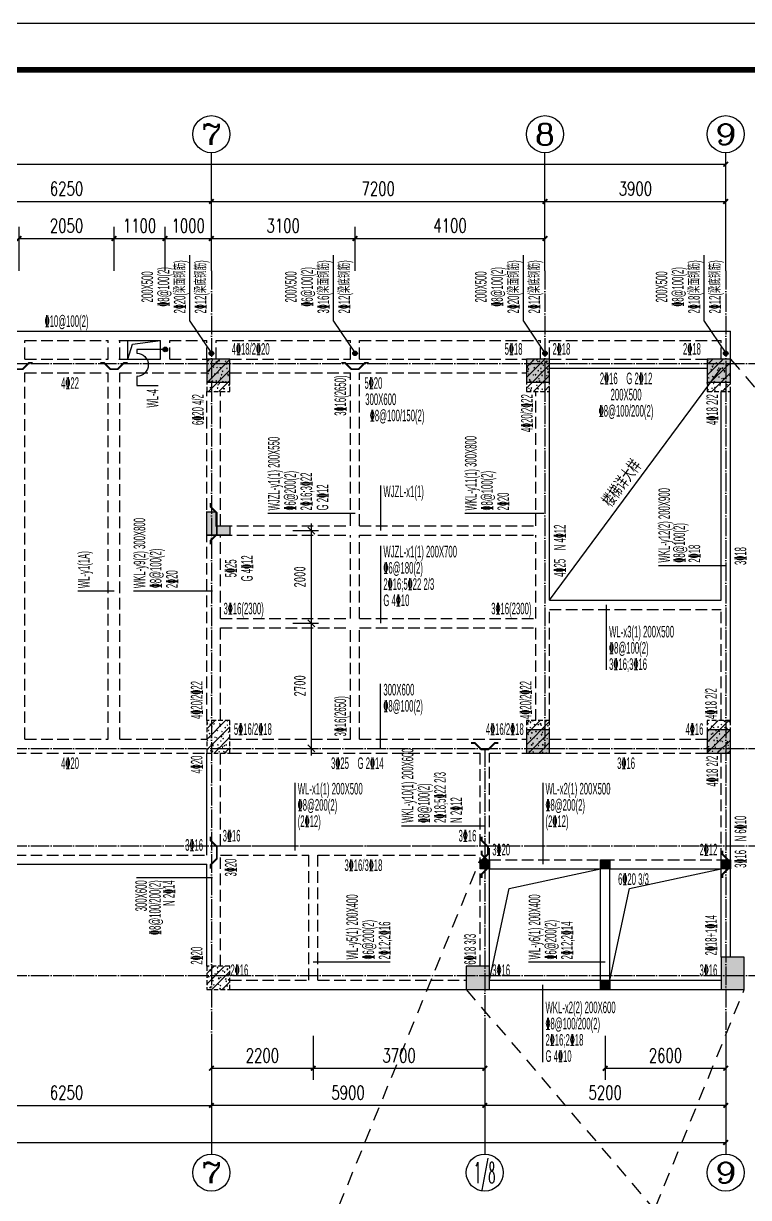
# Model space of a CAD drawing. Extents: x -441005 to 725361, y -182459 to 319313.
# Drawn here: x 331545 to 347193, y 258725 to 284050 of the extents above; entities that cross this region are included whole.
import ezdxf
from ezdxf.enums import TextEntityAlignment as Align

# ---------------------------------------------------------------- set-up
doc = ezdxf.new("R2010")
doc.units = 0
doc.header["$LTSCALE"] = 100
for name, pattern in [('3', [5, 3, -2]), ('DASHED', [0.75, 0.5, -0.25]), ('DASHEDX2', [1.5, 1, -0.5]), ('DOTE', [2.42, 2, -0.2, 0.02, -0.2]), ('HIDDEN', [7, 5, -2])]:
    doc.linetypes.add(name, pattern=pattern)
doc.layers.get('0').update_dxf_attribs({"linetype": 'CONTINUOUS'})
doc.layers.get('Defpoints').update_dxf_attribs({"linetype": 'CONTINUOUS'})
for name, color, linetype in [('AXIS', 3, 'CONTINUOUS'), ('AXIS_TEXT', 7, 'CONTINUOUS'), ('BEAM', 4, 'DASHED'), ('BEAM_CON', 4, 'CONTINUOUS'), ('B挑板&檐线', 6, 'CONTINUOUS'), ('COLU', 7, 'CONTINUOUS'), ('DOTE', 8, 'DOTE'), ('D洞口边线', 6, 'CONTINUOUS'), ('GZ', 2, 'CONTINUOUS'), ('T模板通用标注', 7, 'CONTINUOUS'), ('吊筋', 1, 'CONTINUOUS'), ('图框', 7, 'CONTINUOUS'), ('尺寸标注', 3, 'CONTINUOUS'), ('梁平法1', 3, 'CONTINUOUS'), ('梁平法2', 8, 'CONTINUOUS')]:
    doc.layers.add(name, color=color, linetype=linetype)
doc.styles.add('_TCH_AXIS', font='COMPLEX', dxfattribs={"bigfont": 'GBCBIG'})
doc.styles.add('_TCH_DIM_T3', font='simplex_.ttf', dxfattribs={"width": 0.705882, "bigfont": 'GBCBIG'})
doc.styles.add('COMPLEX', font='COMPLEX')
doc.styles.add('DIM_FONT', font='tssdeng.shx', dxfattribs={"width": 0.7, "bigfont": '1.shx'})
doc.styles.get("Standard").update_dxf_attribs({"font": 'tssdeng.shx', "bigfont": '1.shx'})
doc.styles.add('TSSD_Rein', font='Tssdeng.shx', dxfattribs={"width": 0.7, "bigfont": '1.shx'})
doc.styles.add('梁平法', font='xxxxx.shx', dxfattribs={"bigfont": 'dxfs.shx'})
doc.dimstyles.new('_TCH_ARCH&&100', dxfattribs={"dimtxt": 297.5, "dimasz": 100, "dimexe": 250, "dimexo": 300, "dimgap": 126.25, "dimtad": 1, "dimdec": 0, "dimzin": 0, "dimdsep": 46, "dimtxsty": '_TCH_DIM_T3', "dimblk": 'ARCHTICK', "dimcen": 0.09, "dimclrt": 7, "dimazin": 2, "dimtfac": 1, "dimtdec": 0, "dimtix": 1, "dimtmove": 2, "dimatfit": 3, "dimfxl": 0, "dimtolj": 1, "dimtzin": 0, "dimarcsym": 0})
doc.dimstyles.new('axis', dxfattribs={"dimtxt": 300, "dimasz": 1, "dimexe": 250, "dimexo": 300, "dimgap": 150, "dimtad": 1, "dimdec": 0, "dimzin": 0, "dimdsep": 46, "dimtxsty": 'Standard', "dimblk": '_DIMX', "dimcen": 0.09, "dimse1": 1, "dimse2": 1, "dimclrt": 7, "dimadec": 1, "dimazin": 0, "dimtfac": 1, "dimtdec": 0, "dimtix": 1, "dimtmove": 2, "dimatfit": 3, "dimfxl": 0, "dimtolj": 1, "dimtzin": 0, "dimarcsym": 0})
pattern_1 = [(50, (232075, 1811.9), (143.452037, -12.550427), [15, -165]), (355, (232075, 1811.9), (-27.75027, 150.43843), [12, -132]), (100.4514, (232086.95, 1810.86), (115.701876, 137.88791), [12.74804, -140.22842]), (46.1842, (232075, 1851.9), (213.44821, -33.1038), [22.5, -247.5]), (96.6356, (232092.79, 1849.15), (186.93254, 194.82357), [19.12206, -210.3426]), (351.1842, (232075, 1851.9), (186.93239, 194.82372), [18, -198]), (21, (232095, 1841.9), (119.38141, -80.52378), [15, -165]), (326, (232095, 1841.9), (48.66307, 145.03001), [12, -132]), (71.4514, (232104.95, 1835.2), (168.044526, 64.5061), [12.74804, -140.22842]), (45, (232075, 1811.9), (-113.137085, 113.137085), [])]

# ---------------------------------------------------------------- blocks, each defined once
blk = doc.blocks.new('A2+1_2')
at = {"layer": '图框'}
blk.add_lwpolyline([(0, 0), (89100, 0), (89100, 42000), (0, 42000)], close=True, dxfattribs=at)
at = {"layer": '图框', "const_width": 120}
blk.add_lwpolyline([(2500, 1000), (88100, 1000), (88100, 41000), (2500, 41000)], close=True, dxfattribs=at)
blk = doc.blocks.new('_AXISO')
blk.add_circle((0, 0), 0.5)
at = {"layer": 'AXIS_TEXT', "style": 'COMPLEX', "width": 1.041667}
blk.add_attdef('A', text='', height=0.56, dxfattribs=at).set_placement((-0.25, -0.28), (0.25, -0.28), align=Align.FIT)
blk = doc.blocks.new('_ArchTick')
at = {"color": 0, "linetype": 'ByBlock', "const_width": 0.4}
blk.add_lwpolyline([(-0.5, -0.5), (0.5, 0.5)], dxfattribs=at)
blk = doc.blocks.new('*D2865')
at = {"layer": 'AXIS', "color": 0, "lineweight": -2}
for p, q in [((329350, 278712), (329350, 280462)), ((335600, 278712), (335600, 280462)), ((329350, 280212), (335600, 280212))]:
    blk.add_line(p, q, dxfattribs=at)
at = {"layer": 'Defpoints', "color": 0}
for p in [(335600, 280212), (329350, 278712), (335600, 278712)]:
    blk.add_point(p, dxfattribs=at)
at = {"layer": 'AXIS', "color": 0, "lineweight": -2, "xscale": 100, "yscale": 100, "zscale": 100, "rotation": 180}
blk.add_blockref('_ArchTick', (329350, 280212), dxfattribs=at)
at = {"layer": 'AXIS', "color": 0, "lineweight": -2, "xscale": 100, "yscale": 100, "zscale": 100}
blk.add_blockref('_ArchTick', (335600, 280212), dxfattribs=at)
at = {"layer": 'AXIS', "color": 7, "insert": (332475, 280488), "char_height": 297.5, "attachment_point": 5, "style": '_TCH_DIM_T3'}
blk.add_mtext('\\A1;6250', dxfattribs=at)
blk = doc.blocks.new('*D2866')
at = {"layer": 'AXIS', "color": 0, "lineweight": -2}
for p, q in [((335600, 278712), (335600, 280462)), ((342800, 278712), (342800, 280462)), ((335600, 280212), (342800, 280212))]:
    blk.add_line(p, q, dxfattribs=at)
at = {"layer": 'Defpoints', "color": 0}
for p in [(342800, 280212), (335600, 278712), (342800, 278712)]:
    blk.add_point(p, dxfattribs=at)
at = {"layer": 'AXIS', "color": 0, "lineweight": -2, "xscale": 100, "yscale": 100, "zscale": 100, "rotation": 180}
blk.add_blockref('_ArchTick', (335600, 280212), dxfattribs=at)
at = {"layer": 'AXIS', "color": 0, "lineweight": -2, "xscale": 100, "yscale": 100, "zscale": 100}
blk.add_blockref('_ArchTick', (342800, 280212), dxfattribs=at)
at = {"layer": 'AXIS', "color": 7, "insert": (339200, 280488), "char_height": 297.5, "attachment_point": 5, "style": '_TCH_DIM_T3'}
blk.add_mtext('\\A1;7200', dxfattribs=at)
blk = doc.blocks.new('*D2867')
at = {"layer": 'AXIS', "color": 0, "lineweight": -2}
for p, q in [((294950, 278712), (294950, 281262)), ((346700, 278712), (346700, 281262)), ((294950, 281012), (346700, 281012))]:
    blk.add_line(p, q, dxfattribs=at)
at = {"layer": 'Defpoints', "color": 0}
for p in [(346700, 281012), (294950, 278712), (346700, 278712)]:
    blk.add_point(p, dxfattribs=at)
at = {"layer": 'AXIS', "color": 0, "lineweight": -2, "xscale": 100, "yscale": 100, "zscale": 100, "rotation": 180}
blk.add_blockref('_ArchTick', (294950, 281012), dxfattribs=at)
at = {"layer": 'AXIS', "color": 0, "lineweight": -2, "xscale": 100, "yscale": 100, "zscale": 100}
blk.add_blockref('_ArchTick', (346700, 281012), dxfattribs=at)
at = {"layer": 'AXIS', "color": 7, "insert": (320825, 281288), "char_height": 297.5, "attachment_point": 5, "style": '_TCH_DIM_T3'}
blk.add_mtext('\\A1;51750', dxfattribs=at)
blk = doc.blocks.new('*D2868')
at = {"layer": 'AXIS', "color": 0, "lineweight": -2}
for p, q in [((342800, 278712), (342800, 280462)), ((346700, 278712), (346700, 280462)), ((342800, 280212), (346700, 280212))]:
    blk.add_line(p, q, dxfattribs=at)
at = {"layer": 'Defpoints', "color": 0}
for p in [(346700, 280212), (342800, 278712), (346700, 278712)]:
    blk.add_point(p, dxfattribs=at)
at = {"layer": 'AXIS', "color": 0, "lineweight": -2, "xscale": 100, "yscale": 100, "zscale": 100, "rotation": 180}
blk.add_blockref('_ArchTick', (342800, 280212), dxfattribs=at)
at = {"layer": 'AXIS', "color": 0, "lineweight": -2, "xscale": 100, "yscale": 100, "zscale": 100}
blk.add_blockref('_ArchTick', (346700, 280212), dxfattribs=at)
at = {"layer": 'AXIS', "color": 7, "insert": (344750, 280488), "char_height": 297.5, "attachment_point": 5, "style": '_TCH_DIM_T3'}
blk.add_mtext('\\A1;3900', dxfattribs=at)
blk = doc.blocks.new('*D2869')
at = {"layer": 'AXIS', "color": 0, "lineweight": -2}
for p, q in [((335600, 278712), (335600, 279662)), ((338700, 278712), (338700, 279662)), ((335600, 279412), (338700, 279412))]:
    blk.add_line(p, q, dxfattribs=at)
at = {"layer": 'Defpoints', "color": 0}
for p in [(338700, 279412), (335600, 278712), (338700, 278712)]:
    blk.add_point(p, dxfattribs=at)
at = {"layer": 'AXIS', "color": 0, "lineweight": -2, "xscale": 100, "yscale": 100, "zscale": 100, "rotation": 180}
blk.add_blockref('_ArchTick', (335600, 279412), dxfattribs=at)
at = {"layer": 'AXIS', "color": 0, "lineweight": -2, "xscale": 100, "yscale": 100, "zscale": 100}
blk.add_blockref('_ArchTick', (338700, 279412), dxfattribs=at)
at = {"layer": 'AXIS', "color": 7, "insert": (337150, 279688), "char_height": 297.5, "attachment_point": 5, "style": '_TCH_DIM_T3'}
blk.add_mtext('\\A1;3100', dxfattribs=at)
blk = doc.blocks.new('*D2870')
at = {"layer": 'AXIS', "color": 0, "lineweight": -2}
for p, q in [((338700, 278712), (338700, 279662)), ((342800, 278712), (342800, 279662)), ((338700, 279412), (342800, 279412))]:
    blk.add_line(p, q, dxfattribs=at)
at = {"layer": 'Defpoints', "color": 0}
for p in [(342800, 279412), (338700, 278712), (342800, 278712)]:
    blk.add_point(p, dxfattribs=at)
at = {"layer": 'AXIS', "color": 0, "lineweight": -2, "xscale": 100, "yscale": 100, "zscale": 100, "rotation": 180}
blk.add_blockref('_ArchTick', (338700, 279412), dxfattribs=at)
at = {"layer": 'AXIS', "color": 0, "lineweight": -2, "xscale": 100, "yscale": 100, "zscale": 100}
blk.add_blockref('_ArchTick', (342800, 279412), dxfattribs=at)
at = {"layer": 'AXIS', "color": 7, "insert": (340750, 279692), "char_height": 297.5, "attachment_point": 5, "style": '_TCH_DIM_T3'}
blk.add_mtext('\\A1;4100', dxfattribs=at)
blk = doc.blocks.new('*D2886')
at = {"layer": 'AXIS', "color": 0, "lineweight": -2}
for p, q in [((333500, 278712), (333500, 279662)), ((334600, 278712), (334600, 279662)), ((333500, 279412), (334600, 279412))]:
    blk.add_line(p, q, dxfattribs=at)
at = {"layer": 'Defpoints', "color": 0}
for p in [(334600, 279412), (333500, 278712), (334600, 278712)]:
    blk.add_point(p, dxfattribs=at)
at = {"layer": 'AXIS', "color": 0, "lineweight": -2, "xscale": 100, "yscale": 100, "zscale": 100, "rotation": 180}
blk.add_blockref('_ArchTick', (333500, 279412), dxfattribs=at)
at = {"layer": 'AXIS', "color": 0, "lineweight": -2, "xscale": 100, "yscale": 100, "zscale": 100}
blk.add_blockref('_ArchTick', (334600, 279412), dxfattribs=at)
at = {"layer": 'AXIS', "color": 7, "insert": (334050, 279688), "char_height": 297.5, "attachment_point": 5, "style": '_TCH_DIM_T3'}
blk.add_mtext('\\A1;1100', dxfattribs=at)
blk = doc.blocks.new('*D2887')
at = {"layer": 'AXIS', "color": 0, "lineweight": -2}
for p, q in [((331450, 278712), (331450, 279662)), ((333500, 278712), (333500, 279662)), ((331450, 279412), (333500, 279412))]:
    blk.add_line(p, q, dxfattribs=at)
at = {"layer": 'Defpoints', "color": 0}
for p in [(333500, 279412), (331450, 278712), (333500, 278712)]:
    blk.add_point(p, dxfattribs=at)
at = {"layer": 'AXIS', "color": 0, "lineweight": -2, "xscale": 100, "yscale": 100, "zscale": 100, "rotation": 180}
blk.add_blockref('_ArchTick', (331450, 279412), dxfattribs=at)
at = {"layer": 'AXIS', "color": 0, "lineweight": -2, "xscale": 100, "yscale": 100, "zscale": 100}
blk.add_blockref('_ArchTick', (333500, 279412), dxfattribs=at)
at = {"layer": 'AXIS', "color": 7, "insert": (332475, 279688), "char_height": 297.5, "attachment_point": 5, "style": '_TCH_DIM_T3'}
blk.add_mtext('\\A1;2050', dxfattribs=at)
blk = doc.blocks.new('*D2888')
at = {"layer": 'AXIS', "color": 0, "lineweight": -2}
for p, q in [((334600, 278712), (334600, 279662)), ((335600, 278712), (335600, 279662)), ((334600, 279412), (335600, 279412))]:
    blk.add_line(p, q, dxfattribs=at)
at = {"layer": 'Defpoints', "color": 0}
for p in [(335600, 279412), (334600, 278712), (335600, 278712)]:
    blk.add_point(p, dxfattribs=at)
at = {"layer": 'AXIS', "color": 0, "lineweight": -2, "xscale": 100, "yscale": 100, "zscale": 100, "rotation": 180}
blk.add_blockref('_ArchTick', (334600, 279412), dxfattribs=at)
at = {"layer": 'AXIS', "color": 0, "lineweight": -2, "xscale": 100, "yscale": 100, "zscale": 100}
blk.add_blockref('_ArchTick', (335600, 279412), dxfattribs=at)
at = {"layer": 'AXIS', "color": 7, "insert": (335100, 279688), "char_height": 297.5, "attachment_point": 5, "style": '_TCH_DIM_T3'}
blk.add_mtext('\\A1;1000', dxfattribs=at)
blk = doc.blocks.new('*D2898')
at = {"layer": 'AXIS', "color": 0, "lineweight": -2}
for p, q in [((329350, 262212), (329350, 260462)), ((335600, 262212), (335600, 260462)), ((329350, 260712), (335600, 260712))]:
    blk.add_line(p, q, dxfattribs=at)
at = {"layer": 'Defpoints', "color": 0}
for p in [(329350, 262212), (335600, 262212), (335600, 260712)]:
    blk.add_point(p, dxfattribs=at)
at = {"layer": 'AXIS', "color": 0, "lineweight": -2, "xscale": 100, "yscale": 100, "zscale": 100, "rotation": 180}
blk.add_blockref('_ArchTick', (329350, 260712), dxfattribs=at)
at = {"layer": 'AXIS', "color": 0, "lineweight": -2, "xscale": 100, "yscale": 100, "zscale": 100}
blk.add_blockref('_ArchTick', (335600, 260712), dxfattribs=at)
at = {"layer": 'AXIS', "color": 7, "insert": (332475, 260988), "char_height": 297.5, "attachment_point": 5, "style": '_TCH_DIM_T3'}
blk.add_mtext('\\A1;6250', dxfattribs=at)
blk = doc.blocks.new('*D2899')
at = {"layer": 'AXIS', "color": 0, "lineweight": -2}
for p, q in [((341500, 262212), (341500, 260462)), ((346700, 262212), (346700, 260462)), ((346700, 260712), (341500, 260712))]:
    blk.add_line(p, q, dxfattribs=at)
at = {"layer": 'Defpoints', "color": 0}
for p in [(341500, 262212), (346700, 262212), (341500, 260712)]:
    blk.add_point(p, dxfattribs=at)
at = {"layer": 'AXIS', "color": 0, "lineweight": -2, "xscale": 100, "yscale": 100, "zscale": 100, "rotation": 180}
blk.add_blockref('_ArchTick', (341500, 260712), dxfattribs=at)
at = {"layer": 'AXIS', "color": 0, "lineweight": -2, "xscale": 100, "yscale": 100, "zscale": 100}
blk.add_blockref('_ArchTick', (346700, 260712), dxfattribs=at)
at = {"layer": 'AXIS', "color": 7, "insert": (344100, 260988), "char_height": 297.5, "attachment_point": 5, "style": '_TCH_DIM_T3'}
blk.add_mtext('\\A1;5200', dxfattribs=at)
blk = doc.blocks.new('*D2900')
at = {"layer": 'AXIS', "color": 0, "lineweight": -2}
for p, q in [((335600, 262212), (335600, 260462)), ((341500, 262212), (341500, 260462)), ((341500, 260712), (335600, 260712))]:
    blk.add_line(p, q, dxfattribs=at)
at = {"layer": 'Defpoints', "color": 0}
for p in [(335600, 262212), (341500, 262212), (335600, 260712)]:
    blk.add_point(p, dxfattribs=at)
at = {"layer": 'AXIS', "color": 0, "lineweight": -2, "xscale": 100, "yscale": 100, "zscale": 100, "rotation": 180}
blk.add_blockref('_ArchTick', (335600, 260712), dxfattribs=at)
at = {"layer": 'AXIS', "color": 0, "lineweight": -2, "xscale": 100, "yscale": 100, "zscale": 100}
blk.add_blockref('_ArchTick', (341500, 260712), dxfattribs=at)
at = {"layer": 'AXIS', "color": 7, "insert": (338550, 260988), "char_height": 297.5, "attachment_point": 5, "style": '_TCH_DIM_T3'}
blk.add_mtext('\\A1;5900', dxfattribs=at)
blk = doc.blocks.new('*D2901')
at = {"layer": 'AXIS', "color": 0, "lineweight": -2}
for p, q in [((294950, 262212), (294950, 259662)), ((346700, 262212), (346700, 259662)), ((294950, 259912), (346700, 259912))]:
    blk.add_line(p, q, dxfattribs=at)
at = {"layer": 'Defpoints', "color": 0}
for p in [(294950, 262212), (346700, 262212), (346700, 259912)]:
    blk.add_point(p, dxfattribs=at)
at = {"layer": 'AXIS', "color": 0, "lineweight": -2, "xscale": 100, "yscale": 100, "zscale": 100, "rotation": 180}
blk.add_blockref('_ArchTick', (294950, 259912), dxfattribs=at)
at = {"layer": 'AXIS', "color": 0, "lineweight": -2, "xscale": 100, "yscale": 100, "zscale": 100}
blk.add_blockref('_ArchTick', (346700, 259912), dxfattribs=at)
at = {"layer": 'AXIS', "color": 7, "insert": (320825, 260188), "char_height": 297.5, "attachment_point": 5, "style": '_TCH_DIM_T3'}
blk.add_mtext('\\A1;51750', dxfattribs=at)
blk = doc.blocks.new('*D2905')
at = {"layer": 'AXIS', "color": 0, "lineweight": -2}
for p, q in [((335600, 262212), (335600, 261262)), ((337800, 262212), (337800, 261262)), ((335600, 261512), (337800, 261512))]:
    blk.add_line(p, q, dxfattribs=at)
at = {"layer": 'Defpoints', "color": 0}
for p in [(335600, 262212), (337800, 262212), (337800, 261512)]:
    blk.add_point(p, dxfattribs=at)
at = {"layer": 'AXIS', "color": 0, "lineweight": -2, "xscale": 100, "yscale": 100, "zscale": 100, "rotation": 180}
blk.add_blockref('_ArchTick', (335600, 261512), dxfattribs=at)
at = {"layer": 'AXIS', "color": 0, "lineweight": -2, "xscale": 100, "yscale": 100, "zscale": 100}
blk.add_blockref('_ArchTick', (337800, 261512), dxfattribs=at)
at = {"layer": 'AXIS', "color": 7, "insert": (336700, 261788), "char_height": 297.5, "attachment_point": 5, "style": '_TCH_DIM_T3'}
blk.add_mtext('\\A1;2200', dxfattribs=at)
blk = doc.blocks.new('*D2906')
at = {"layer": 'AXIS', "color": 0, "lineweight": -2}
for p, q in [((337800, 262212), (337800, 261262)), ((341500, 262212), (341500, 261262)), ((337800, 261512), (341500, 261512))]:
    blk.add_line(p, q, dxfattribs=at)
at = {"layer": 'Defpoints', "color": 0}
for p in [(337800, 262212), (341500, 262212), (341500, 261512)]:
    blk.add_point(p, dxfattribs=at)
at = {"layer": 'AXIS', "color": 0, "lineweight": -2, "xscale": 100, "yscale": 100, "zscale": 100, "rotation": 180}
blk.add_blockref('_ArchTick', (337800, 261512), dxfattribs=at)
at = {"layer": 'AXIS', "color": 0, "lineweight": -2, "xscale": 100, "yscale": 100, "zscale": 100}
blk.add_blockref('_ArchTick', (341500, 261512), dxfattribs=at)
at = {"layer": 'AXIS', "color": 7, "insert": (339650, 261788), "char_height": 297.5, "attachment_point": 5, "style": '_TCH_DIM_T3'}
blk.add_mtext('\\A1;3700', dxfattribs=at)
blk = doc.blocks.new('*D2907')
at = {"layer": 'AXIS', "color": 0, "lineweight": -2}
for p, q in [((344100, 262212), (344100, 261262)), ((346700, 262212), (346700, 261262)), ((344100, 261512), (346700, 261512))]:
    blk.add_line(p, q, dxfattribs=at)
at = {"layer": 'Defpoints', "color": 0}
for p in [(344100, 262212), (346700, 262212), (346700, 261512)]:
    blk.add_point(p, dxfattribs=at)
at = {"layer": 'AXIS', "color": 0, "lineweight": -2, "xscale": 100, "yscale": 100, "zscale": 100, "rotation": 180}
blk.add_blockref('_ArchTick', (344100, 261512), dxfattribs=at)
at = {"layer": 'AXIS', "color": 0, "lineweight": -2, "xscale": 100, "yscale": 100, "zscale": 100}
blk.add_blockref('_ArchTick', (346700, 261512), dxfattribs=at)
at = {"layer": 'AXIS', "color": 7, "insert": (345400, 261788), "char_height": 297.5, "attachment_point": 5, "style": '_TCH_DIM_T3'}
blk.add_mtext('\\A1;2600', dxfattribs=at)
blk = doc.blocks.new('_OBLIQUE')
at = {"color": 0, "linetype": 'ByBlock'}
blk.add_line((-0.5, -0.5), (0.5, 0.5), dxfattribs=at)
blk = doc.blocks.new('*D2925')
at = {"layer": 'Defpoints', "color": 0}
for p in [(337059, 271112), (337759, 271112), (337059, 268412)]:
    blk.add_point(p, dxfattribs=at)
at = {"layer": '尺寸标注', "color": 0, "lineweight": -2}
for p, q in [((337759, 268262), (337759, 271262)), ((337359, 271112), (337909, 271112)), ((337359, 268412), (337909, 268412))]:
    blk.add_line(p, q, dxfattribs=at)
at = {"layer": '尺寸标注', "color": 0, "lineweight": -2, "xscale": 150, "yscale": 150, "zscale": 150}
for p, rotation in [((337759, 271112), 90), ((337759, 268412), 270)]:
    blk.add_blockref('_OBLIQUE', p, dxfattribs=dict(at, rotation=rotation))
at = {"layer": '尺寸标注', "color": 7, "insert": (337509, 269762), "char_height": 250, "attachment_point": 5, "rotation": 90, "style": 'DIM_FONT'}
blk.add_mtext('\\A1;2700', dxfattribs=at)
blk = doc.blocks.new('_DIMX')
blk.add_line((-150, 0), (150, 0))
at = {"const_width": 50}
blk.add_lwpolyline([(-70, -70), (70, 70)], dxfattribs=at)
blk = doc.blocks.new('*D2926')
at = {"layer": 'Defpoints', "color": 0}
for p in [(337059, 273112), (337759, 273112), (337059, 271112)]:
    blk.add_point(p, dxfattribs=at)
at = {"layer": '尺寸标注', "color": 0, "lineweight": -2}
for p, q in [((337759, 270962), (337759, 273262)), ((337359, 273112), (337909, 273112)), ((337359, 271112), (337909, 271112))]:
    blk.add_line(p, q, dxfattribs=at)
at = {"layer": '尺寸标注', "color": 0, "lineweight": -2, "xscale": 150, "yscale": 150, "zscale": 150}
for p, rotation in [((337759, 273112), 90), ((337759, 271112), 270)]:
    blk.add_blockref('_OBLIQUE', p, dxfattribs=dict(at, rotation=rotation))
at = {"layer": '尺寸标注', "color": 7, "insert": (337509, 272112), "char_height": 250, "attachment_point": 5, "rotation": 90, "style": 'DIM_FONT'}
blk.add_mtext('\\A1;2000', dxfattribs=at)

msp = doc.modelspace()

# ---------------------------------------------------------------- hatches: boundary and pattern name
at = {"layer": 'COLU'}
h = msp.add_hatch(dxfattribs=at)
h.set_pattern_fill('ARMOREDW', color=251, scale=20, style=0)
h.set_pattern_definition(pattern_1)
h.paths.add_polyline_path([(336000, 276111.9), (336000, 276811.9), (335500, 276811.9), (335500, 276111.9)])
for points in [[(336000, 276311.9), (336000, 276811.9), (335500, 276811.9), (335500, 276311.9)], [(342900, 276311.9), (342900, 276811.9), (342400, 276811.9), (342400, 276311.9)], [(346800, 276311.9), (346800, 276811.9), (346300, 276811.9), (346300, 276311.9)], [(335500, 273011.9), (336000, 273011.9), (336000, 273211.9), (335700, 273211.9), (335700, 273511.9), (335500, 273511.9)], [(342900, 268311.9), (342900, 268811.9), (342400, 268811.9), (342400, 268311.9)], [(346800, 268311.9), (346800, 268811.9), (346300, 268811.9), (346300, 268311.9)], [(347100, 263211.9), (347100, 263911.9), (346600, 263911.9), (346600, 263211.9)], [(341600, 263211.9), (341600, 263711.9), (341100, 263711.9), (341100, 263211.9)]]:
    msp.add_hatch(color=251, dxfattribs=at).paths.add_polyline_path(points)
h = msp.add_hatch(dxfattribs=at)
h.set_pattern_fill('ARMOREDW', color=251, scale=20, style=0)
h.set_pattern_definition(pattern_1)
h.paths.add_polyline_path([(342900, 276111.9), (342900, 276811.9), (342400, 276811.9), (342400, 276111.9)])
h = msp.add_hatch(dxfattribs=at)
h.set_pattern_fill('ARMOREDW', color=251, scale=20, style=0)
h.set_pattern_definition(pattern_1)
h.paths.add_polyline_path([(346800, 276111.9), (346800, 276811.9), (346300, 276811.9), (346300, 276111.9)])
h = msp.add_hatch(dxfattribs=at)
h.set_pattern_fill('ARMOREDW', color=251, scale=20, style=0)
h.set_pattern_definition(pattern_1)
h.paths.add_polyline_path([(336000, 268311.9), (336000, 269011.9), (335500, 269011.9), (335500, 268311.9)])
h = msp.add_hatch(dxfattribs=at)
h.set_pattern_fill('ARMOREDW', color=251, scale=20, style=0)
h.set_pattern_definition(pattern_1)
h.paths.add_polyline_path([(342900, 268311.9), (342900, 269011.9), (342400, 269011.9), (342400, 268311.9)])
h = msp.add_hatch(dxfattribs=at)
h.set_pattern_fill('ARMOREDW', color=251, scale=20, style=0)
h.set_pattern_definition(pattern_1)
h.paths.add_polyline_path([(346800, 268311.9), (346800, 269011.9), (346300, 269011.9), (346300, 268311.9)])
h = msp.add_hatch(dxfattribs=at)
h.set_pattern_fill('ARMOREDW', color=251, scale=20, style=0)
h.set_pattern_definition([(50, (232075, 1511.9), (143.452037, -12.550427), [15, -165]), (355, (232075, 1511.9), (-27.75027, 150.43843), [12, -132]), (100.4514, (232086.95, 1510.86), (115.701876, 137.88791), [12.74804, -140.22842]), (46.1842, (232075, 1551.9), (213.44821, -33.1038), [22.5, -247.5]), (96.6356, (232092.79, 1549.15), (186.93254, 194.82357), [19.12206, -210.3426]), (351.1842, (232075, 1551.9), (186.93239, 194.82372), [18, -198]), (21, (232095, 1541.9), (119.38141, -80.52378), [15, -165]), (326, (232095, 1541.9), (48.66307, 145.03001), [12, -132]), (71.4514, (232104.95, 1535.2), (168.044526, 64.5061), [12.74804, -140.22842]), (45, (232075, 1511.9), (-113.137085, 113.137085), [])])
h.paths.add_polyline_path([(336000, 263211.9), (336000, 263711.9), (335500, 263711.9), (335500, 263211.9)])
at = {"layer": 'GZ'}
for points in [[(341600, 265811.9), (341400, 265811.9), (341400, 266011.9), (341600, 266011.9)], [(344200, 265811.9), (344000, 265811.9), (344000, 266011.9), (344200, 266011.9)], [(346800, 265811.9), (346600, 265811.9), (346600, 266011.9), (346800, 266011.9)], [(344200, 263211.9), (344000, 263211.9), (344000, 263411.9), (344200, 263411.9)]]:
    msp.add_hatch(color=252, dxfattribs=at).paths.add_polyline_path(points)
at = {"layer": '梁平法2'}
h = msp.add_hatch(color=6, dxfattribs=at)
edge = h.paths.add_edge_path()
edge.add_arc((334604.7, 277020.2), 50, 0, 360)
h = msp.add_hatch(color=6, dxfattribs=at)
edge = h.paths.add_edge_path()
edge.add_arc((335600, 276934.9), 50, 0, 360)
h = msp.add_hatch(color=6, dxfattribs=at)
edge = h.paths.add_edge_path()
edge.add_arc((338700, 276934.9), 50, 0, 360)
h = msp.add_hatch(color=6, dxfattribs=at)
edge = h.paths.add_edge_path()
edge.add_arc((342800, 276934.9), 50, 0, 360)
h = msp.add_hatch(color=6, dxfattribs=at)
edge = h.paths.add_edge_path()
edge.add_arc((346700, 276934.9), 50, 0, 360)

# ---------------------------------------------------------------- linework, layer by layer
at = {"layer": 'AXIS'}
for p, q in [((335600, 278711.9), (335600, 281261.9)), ((342800, 278711.9), (342800, 281261.9)), ((346700, 278911.9), (346700, 281261.9)), ((335600, 262211.9), (335600, 259661.9)), ((341500, 262211.9), (341500, 259661.9)), ((346700, 262211.9), (346700, 259661.9))]:
    msp.add_line(p, q, dxfattribs=at)
at = {"layer": 'BEAM', "linetype": 'HIDDEN', "ltscale": 0.5}
for p, q in [((331575, 277211.9), (333375, 277211.9)), ((331575, 276811.9), (331575, 277211.9)), ((333375, 276811.9), (333375, 277211.9)), ((333600, 277211.9), (333775, 277211.9)), ((333625, 277211.9), (334500, 277211.9)), ((333625, 276811.9), (333625, 277211.9)), ((334700, 277211.9), (335500, 277211.9)), ((334700, 276811.9), (334700, 277211.9)), ((335500, 276811.9), (335500, 277211.9)), ((335700, 277211.9), (338600, 277211.9)), ((335700, 276811.9), (335700, 277211.9)), ((338600, 276811.9), (338600, 277211.9)), ((338800, 276811.9), (338800, 277211.9)), ((338800, 277211.9), (342700, 277211.9)), ((342700, 276811.9), (342700, 277211.9)), ((342900, 277211.9), (346600, 277211.9)), ((342900, 276811.9), (342900, 277211.9)), ((346600, 276811.9), (346600, 277211.9)), ((331575, 276811.9), (333375, 276811.9)), ((333600, 276811.9), (333775, 276811.9)), ((333625, 276811.9), (334500, 276811.9)), ((334700, 276811.9), (335500, 276811.9)), ((336000, 276811.9), (338600, 276811.9)), ((338800, 276811.9), (342400, 276811.9)), ((342900, 276811.9), (346300, 276811.9)), ((331575, 268611.9), (331575, 276511.9)), ((331575, 276511.9), (333375, 276511.9)), ((333375, 268611.9), (333375, 276511.9)), ((333625, 276511.9), (335500, 276511.9)), ((333625, 268611.9), (333625, 276511.9)), ((336000, 276511.9), (338600, 276511.9)), ((338600, 273211.9), (338600, 276511.9)), ((338800, 276511.9), (342400, 276511.9)), ((338800, 273211.9), (338800, 276511.9)), ((335500, 269011.9), (335500, 276111.9)), ((335800, 273211.9), (335800, 276111.9)), ((342600, 273211.9), (342600, 276111.9)), ((335800, 273211.9), (338600, 273211.9)), ((335800, 273011.9), (338600, 273011.9)), ((335800, 271211.9), (335800, 273011.9)), ((338600, 271211.9), (338600, 273011.9)), ((338800, 273211.9), (342600, 273211.9)), ((338800, 273011.9), (342600, 273011.9)), ((338800, 271211.9), (338800, 273011.9)), ((342600, 271211.9), (342600, 273011.9)), ((342900, 271411.9), (346600, 271411.9)), ((342900, 269011.9), (342900, 271411.9)), ((346600, 269011.9), (346600, 271411.9)), ((335800, 271211.9), (338600, 271211.9)), ((335800, 271011.9), (338600, 271011.9)), ((335800, 269011.9), (335800, 271011.9)), ((338600, 268611.9), (338600, 271011.9)), ((338800, 271211.9), (342600, 271211.9)), ((338800, 271011.9), (342600, 271011.9)), ((338800, 268611.9), (338800, 271011.9)), ((342600, 269011.9), (342600, 271011.9)), ((331575, 268611.9), (333375, 268611.9)), ((333625, 268611.9), (335500, 268611.9)), ((336000, 268611.9), (338600, 268611.9)), ((338800, 268611.9), (342400, 268611.9)), ((342900, 268611.9), (346300, 268611.9)), ((329600, 268311.9), (335500, 268311.9)), ((335800, 266311.9), (335800, 268311.9)), ((336000, 268311.9), (341400, 268311.9)), ((341400, 266311.9), (341400, 268311.9)), ((341600, 268311.9), (342400, 268311.9)), ((341600, 266011.9), (341600, 268311.9)), ((342900, 268311.9), (346300, 268311.9)), ((346600, 266011.9), (346600, 268311.9)), ((335800, 266311.9), (341400, 266311.9)), ((329600, 266111.9), (335500, 266111.9)), ((335800, 266111.9), (337700, 266111.9)), ((335800, 263711.9), (335800, 266111.9)), ((337700, 263411.9), (337700, 266111.9)), ((337900, 266111.9), (341400, 266111.9)), ((337900, 263411.9), (337900, 266111.9)), ((341400, 263711.9), (341400, 266111.9)), ((341600, 266011.9), (346600, 266011.9)), ((336000, 263411.9), (337700, 263411.9)), ((337900, 263411.9), (341100, 263411.9))]:
    msp.add_line(p, q, dxfattribs=at)
at = {"layer": 'BEAM_CON'}
for p, q in [((294850, 277411.9), (346800, 277411.9)), ((346800, 276811.9), (346800, 277411.9)), ((333800, 277211.9), (334500, 277211.9)), ((334500, 276811.9), (334500, 277211.9)), ((333800, 276811.9), (334500, 276811.9)), ((342900, 276611.9), (346300, 276611.9)), ((342900, 271611.9), (342900, 276111.9)), ((346600, 271611.9), (346600, 276111.9)), ((346800, 269011.9), (346800, 276111.9)), ((342900, 271611.9), (346600, 271611.9)), ((335500, 266111.9), (335500, 268311.9)), ((346800, 263911.9), (346800, 268311.9)), ((329600, 265911.9), (335500, 265911.9)), ((335500, 263711.9), (335500, 265911.9)), ((341600, 265811.9), (344000, 265811.9)), ((341600, 263711.9), (341600, 265811.9)), ((344000, 263411.9), (344000, 265811.9)), ((344200, 263411.9), (344200, 265811.9)), ((344200, 265811.9), (346600, 265811.9)), ((346600, 263911.9), (346600, 265811.9)), ((341600, 263411.9), (344000, 263411.9)), ((344200, 263411.9), (346600, 263411.9)), ((336000, 263211.9), (341100, 263211.9)), ((341600, 263211.9), (346600, 263211.9))]:
    msp.add_line(p, q, dxfattribs=at)
at = {"layer": 'B挑板&檐线'}
msp.add_line((333800, 276811.9), (333800, 277211.9), dxfattribs=at)
at = {"layer": 'COLU', "linetype": 'DASHEDX2'}
for points in [[(336000, 276111.9), (336000, 276811.9), (335500, 276811.9), (335500, 276111.9)], [(342900, 276111.9), (342900, 276811.9), (342400, 276811.9), (342400, 276111.9)], [(346800, 276111.9), (346800, 276811.9), (346300, 276811.9), (346300, 276111.9)], [(336000, 268311.9), (336000, 269011.9), (335500, 269011.9), (335500, 268311.9)], [(342900, 268311.9), (342900, 269011.9), (342400, 269011.9), (342400, 268311.9)], [(346800, 268311.9), (346800, 269011.9), (346300, 269011.9), (346300, 268311.9)], [(336000, 263211.9), (336000, 263711.9), (335500, 263711.9), (335500, 263211.9)]]:
    msp.add_lwpolyline(points, close=True, dxfattribs=at)
at = {"layer": 'COLU'}
for points in [[(336000, 276311.9), (336000, 276811.9), (335500, 276811.9), (335500, 276311.9)], [(342900, 276311.9), (342900, 276811.9), (342400, 276811.9), (342400, 276311.9)], [(346800, 276311.9), (346800, 276811.9), (346300, 276811.9), (346300, 276311.9)], [(342900, 268311.9), (342900, 268811.9), (342400, 268811.9), (342400, 268311.9)], [(346800, 268311.9), (346800, 268811.9), (346300, 268811.9), (346300, 268311.9)], [(347100, 263211.9), (347100, 263911.9), (346600, 263911.9), (346600, 263211.9)], [(341600, 263211.9), (341600, 263711.9), (341100, 263711.9), (341100, 263211.9)]]:
    msp.add_lwpolyline(points, close=True, dxfattribs=at)
at = {"layer": 'COLU', "color": 6, "const_width": 30}
msp.add_lwpolyline([(335500, 273011.9), (336000, 273011.9), (336000, 273211.9), (335700, 273211.9), (335700, 273511.9), (335500, 273511.9)], close=True, dxfattribs=at)
at = {"layer": 'DOTE', "ltscale": 2}
for p, q in [((335600, 278711.9), (335600, 262211.9)), ((342800, 278711.9), (342800, 268411.9)), ((346700, 278711.9), (346700, 262211.9)), ((293950, 276711.9), (348200, 276711.9)), ((293950, 268411.9), (348200, 268411.9)), ((341500, 268411.9), (341500, 262211.9)), ((293950, 266311.9), (348200, 266311.9)), ((293950, 263511.9), (348200, 263511.9))]:
    msp.add_line(p, q, dxfattribs=at)
at = {"layer": 'D洞口边线'}
msp.add_lwpolyline([(333800, 276811.9), (333895.8, 277132.7), (334500, 277211.9)], dxfattribs=at)
at = {"layer": 'D洞口边线', "color": 6}
for points in [[(341600, 263411.9), (342024.3, 265387.6), (344000, 265811.9)], [(344200, 263411.9), (344624.3, 265387.6), (346600, 265811.9)]]:
    msp.add_lwpolyline(points, dxfattribs=at)
at = {"layer": 'GZ', "color": 2}
for points in [[(341600, 265811.9), (341400, 265811.9), (341400, 266011.9), (341600, 266011.9)], [(344200, 265811.9), (344000, 265811.9), (344000, 266011.9), (344200, 266011.9)], [(346800, 265811.9), (346600, 265811.9), (346600, 266011.9), (346800, 266011.9)], [(344200, 263211.9), (344000, 263211.9), (344000, 263411.9), (344200, 263411.9)]]:
    msp.add_lwpolyline(points, close=True, dxfattribs=at)
at = {"layer": 'T模板通用标注', "linetype": '3'}
for p, q in [((346800, 276811.9), (360825, 260411.9)), ((337787.5, 257149.4), (341400, 266011.9)), ((341100, 263211.9), (355125, 246811.9)), ((343487.5, 254349.4), (347100, 263211.9))]:
    msp.add_line(p, q, dxfattribs=at)
at = {"layer": 'T模板通用标注'}
msp.add_line((342900, 271611.9), (346600, 276611.9), dxfattribs=at)
at = {"layer": '吊筋', "const_width": 40}
for points in [[(331154, 276729.9), (331234, 276729.9), (331370, 276593.9), (331530, 276593.9), (331666, 276729.9), (331746, 276729.9)], [(333204, 276729.9), (333284, 276729.9), (333420, 276593.9), (333580, 276593.9), (333716, 276729.9), (333796, 276729.9)], [(338404, 276729.9), (338484, 276729.9), (338620, 276593.9), (338780, 276593.9), (338916, 276729.9), (338996, 276729.9)], [(335582, 272814.1), (335582, 272894.1), (335718, 273030.1), (335718, 273490.1), (335582, 273626.1), (335582, 273706.1)], [(341204, 268529.9), (341284, 268529.9), (341420, 268393.9), (341580, 268393.9), (341716, 268529.9), (341796, 268529.9)], [(335582, 265815.9), (335582, 265895.9), (335718, 266031.9), (335718, 266291.9), (335582, 266427.9), (335582, 266507.9)], [(341432, 265915.9), (341432, 265995.9), (341568, 266131.9), (341568, 266291.9), (341432, 266427.9), (341432, 266507.9)], [(341432, 265615.9), (341432, 265695.9), (341568, 265831.9), (341568, 265991.9), (341432, 266127.9), (341432, 266207.9)], [(346632, 265615.9), (346632, 265695.9), (346768, 265831.9), (346768, 265991.9), (346632, 266127.9), (346632, 266207.9)]]:
    msp.add_lwpolyline(points, dxfattribs=at)
at = {"layer": '梁平法1'}
for p, q in [((339251.6, 274083.3), (339251.6, 273111.9)), ((339251.6, 272783.3), (339251.6, 271111.9)), ((344122.9, 271511.9), (344122.9, 270106.9)), ((339251.6, 268411.9), (339251.6, 269804.4)), ((337403.1, 267668.7), (337403.1, 266211.9)), ((342750.1, 267668.7), (342750.1, 265911.9)), ((342750.1, 261645.4), (342750.1, 263311.9))]:
    msp.add_line(p, q, dxfattribs=at)
at = {"layer": '梁平法2', "color": 6}
for p, q in [((335133.5, 277629.7), (335133.5, 279052.2)), ((338233.5, 277629.7), (338233.5, 279052.2)), ((342333.5, 277629.7), (342333.5, 279052.2)), ((346233.5, 277629.7), (346233.5, 279052.2)), ((335133.5, 277629.7), (335600, 276934.9)), ((338233.5, 277629.7), (338700, 276934.9)), ((342333.5, 277629.7), (342800, 276934.9)), ((346233.5, 277629.7), (346700, 276934.9)), ((336820.2, 273484.9), (338700, 273484.9)), ((341070.2, 273484.9), (342775, 273484.9)), ((345247.8, 272358), (346700, 272358)), ((332720.2, 271808.5), (333500, 271808.5)), ((333920.2, 271808.5), (335625, 271808.5)), ((339706.7, 266745), (341500, 266745)), ((333987.1, 265629.9), (335625, 265629.9)), ((339457.7, 263799.3), (337800, 263799.3)), ((344100, 263799.3), (342442.3, 263799.3))]:
    msp.add_line(p, q, dxfattribs=at)
msp.add_lwpolyline([(334604.7, 277020.2), (333988.1, 277020.2), (333988.1, 276936.9, -1), (333988.1, 276436.9), (333988.1, 276240.8), (334448.9, 276240.8)], format="xyb", dxfattribs=at)
for centre in [(334604.7, 277020.2), (335600, 276934.9), (338700, 276934.9), (342800, 276934.9), (346700, 276934.9)]:
    msp.add_circle(centre, 50, dxfattribs=at)

# ---------------------------------------------------------------- block references
msp.add_blockref('A2+1_2', (284450, 242050))
at = {"layer": 'AXIS'}
ref = msp.add_blockref('_AXISO', (335600, 281661.9), dxfattribs=dict(at, xscale=800, yscale=800, zscale=800))
ref.add_attrib('A', '7', dxfattribs={"layer": 'AXIS_TEXT', "height": 452.5, "style": '_TCH_AXIS', "width": 1.5}).set_placement((335373.7, 281435.6), (335826.3, 281435.6), align=Align.FIT)
ref = msp.add_blockref('_AXISO', (342800, 281661.9), dxfattribs=dict(at, xscale=800, yscale=800, zscale=800))
ref.add_attrib('A', '8', dxfattribs={"layer": 'AXIS_TEXT', "height": 452.5, "style": '_TCH_AXIS', "width": 1.5}).set_placement((342573.7, 281435.6), (343026.3, 281435.6), align=Align.FIT)
ref = msp.add_blockref('_AXISO', (346700, 281661.9), dxfattribs=dict(at, xscale=800, yscale=800, zscale=800))
ref.add_attrib('A', '9', dxfattribs={"layer": 'AXIS_TEXT', "height": 452.5, "style": '_TCH_AXIS', "width": 1.5}).set_placement((346473.7, 281435.6), (346926.3, 281435.6), align=Align.FIT)
ref = msp.add_blockref('_AXISO', (335600, 259261.9), dxfattribs=dict(at, xscale=800, yscale=800, zscale=800))
ref.add_attrib('A', '7', dxfattribs={"layer": 'AXIS_TEXT', "height": 452.5, "style": '_TCH_AXIS', "width": 1.5}).set_placement((335373.7, 259035.6), (335826.3, 259035.6), align=Align.FIT)
ref = msp.add_blockref('_AXISO', (341500, 259261.9), dxfattribs=dict(at, xscale=800, yscale=800, zscale=800))
ref.add_attrib('A', '1/8', dxfattribs={"layer": 'AXIS_TEXT', "height": 452.55, "style": '_TCH_AXIS', "width": 0.411765}).set_placement((341273.7, 259035.6), (341726.3, 259035.6), align=Align.FIT)
ref = msp.add_blockref('_AXISO', (346700, 259261.9), dxfattribs=dict(at, xscale=800, yscale=800, zscale=800))
ref.add_attrib('A', '9', dxfattribs={"layer": 'AXIS_TEXT', "height": 452.5, "style": '_TCH_AXIS', "width": 1.5}).set_placement((346473.7, 259035.6), (346926.3, 259035.6), align=Align.FIT)

# ---------------------------------------------------------------- texts
at = {"layer": 'T模板通用标注', "style": 'TSSD_Rein', "width": 0.8}
msp.add_text('楼梯详大样', height=300, rotation=53.49856, dxfattribs=at).set_placement((344239.5, 273590.2))
at = {"layer": '梁平法1', "style": '梁平法', "width": 0.5}
msp.add_text('%%13210@100(2)', height=250, dxfattribs=at).set_placement((332475, 277504.7), align=Align.CENTER)
for s, p in [('4%%13218/2%%13220', (336038.4, 276904.7)), ('2%%13218', (342961.6, 276904.7)), ('WJZL-x1(1)', (339312.2, 273832.9)), ('WJZL-x1(1) 200X700', (339312.2, 272532.9)), ('%%1326@180(2)', (339312.2, 272182.9)), ('2%%13216;5%%13222 2/3', (339312.2, 271832.9)), ('3%%13216(2300)', (335861.6, 271304.7)), ('G 4%%13210', (339312.2, 271482.9)), ('WL-x3(1) 200X500', (344183.6, 270806.2)), ('%%1328@100(2)', (344183.6, 270456.2)), ('3%%13216;3%%13216', (344183.6, 270106.2)), ('300X600', (339312.2, 269554.8)), ('%%1328@100(2)', (339312.2, 269204.8)), ('5%%13216/2%%13218', (336086.3, 268704.7)), ('WL-x1(1) 200X500', (337463.7, 267418.3)), ('WL-x2(1) 200X500', (342810.7, 267418.3)), ('%%1328@200(2)', (337463.7, 267068.3)), ('%%1328@200(2)', (342810.7, 267068.3)), ('(2%%13212)', (337463.7, 266718.3)), ('(2%%13212)', (342810.7, 266718.3)), ('3%%13216', (335842.5, 266404.7)), ('3%%13220', (341661.6, 266104.7)), ('2%%13216', (336011.6, 263504.7)), ('3%%13216', (341661.6, 263504.7)), ('WKL-x2(2) 200X600', (342810.7, 262701.3)), ('%%1328@100/200(2)', (342810.7, 262351.3)), ('2%%13216;2%%13218', (342810.7, 262001.3)), ('G 4%%13210', (342810.7, 261651.3))]:
    msp.add_text(s, height=250, dxfattribs=at).set_placement(p)
for s, p in [('5%%13218', (342314.7, 276904.7)), ('2%%13218', (346163.8, 276904.7)), ('3%%13216(2300)', (342508.3, 271304.7)), ('4%%13216/2%%13218', (342341.6, 268704.7)), ('4%%13216', (346220.1, 268704.7)), ('3%%13216', (335420.1, 266204.7)), ('3%%13216', (341320.1, 266404.7)), ('2%%13212', (346520.1, 266104.7)), ('3%%13216', (346520.1, 263504.7))]:
    msp.add_text(s, height=250, dxfattribs=at).set_placement(p, align=Align.RIGHT)
for s, p in [('4%%13222', (332550, 276169.1)), ('5%%13220', (339097.2, 276169.1)), ('2%%13216    G 2%%13212', (344550, 276269.1)), ('300X600', (339255.8, 275819.1)), ('200X500', (344550, 275919.1)), ('%%1328@100/200(2)', (344550, 275569.1)), ('%%1328@100/150(2)', (339609.4, 275469.1)), ('4%%13220', (332550, 267969.1)), ('3%%13225    G 2%%13214', (338750, 267969.1)), ('3%%13216', (344550, 267969.1)), ('3%%13216/3%%13218', (338881.3, 265769.1)), ('6%%13220 3/3', (344709.9, 265469.1))]:
    msp.add_text(s, height=250, rotation=360, dxfattribs=at).set_placement(p, align=Align.CENTER)
at = {"layer": '梁平法2', "color": 6, "style": '梁平法', "width": 0.5}
for s, p in [('2%%13220(梁面钢筋)', (335040.6, 278367.6)), ('2%%13212(梁底钢筋)', (335490.3, 278367.6)), ('3%%13216(梁面钢筋)', (338140.6, 278367.6)), ('2%%13212(梁底钢筋)', (338590.3, 278367.6)), ('2%%13220(梁面钢筋)', (342240.6, 278367.6)), ('2%%13212(梁底钢筋)', (342690.3, 278367.6)), ('2%%13218(梁面钢筋)', (346140.6, 278367.6)), ('2%%13212(梁底钢筋)', (346590.3, 278367.6)), ('200X500', (334340.6, 278367.6)), ('%%1328@100(2)', (334690.6, 278367.6)), ('200X500', (337440.6, 278367.6)), ('%%1326@100(2)', (337790.6, 278367.6)), ('200X500', (341540.6, 278367.6)), ('%%1328@100(2)', (341890.6, 278367.6)), ('200X500', (345440.6, 278367.6)), ('%%1328@100(2)', (345790.6, 278367.6)), ('4%%13225    N 4%%13212', (343242.8, 272677.8)), ('G 4%%13212', (336492.8, 272296.2)), ('3%%13218', (347142.8, 272561.9)), ('5%%13225', (336142.8, 272296.2)), ('3%%13216    N 6%%13210', (347142.8, 266398.7))]:
    msp.add_text(s, height=250, rotation=90, dxfattribs=at).set_placement(p, align=Align.CENTER)
for s, p in [('3%%13216(2650)', (338507.2, 276457.3)), ('WL-4', (334453.8, 276163.8)), ('6%%13220 4/2', (335432.2, 276053.6)), ('4%%13220/2%%13222', (342532.2, 276053.6)), ('4%%13218 2/2', (346532.2, 276053.6)), ('4%%13220', (335407.2, 268257.3)), ('4%%13218 2/2', (346532.2, 268253.6)), ('3%%13220', (336142.8, 266036.1)), ('300X600', (334208.2, 265567.4)), ('%%1328@100/200(2)', (334508.2, 265567.4)), ('N 2%%13214', (334808.2, 265567.4))]:
    msp.add_text(s, height=250, rotation=90, dxfattribs=at).set_placement(p, align=Align.RIGHT)
for s, p in [('WJZL-y1(1) 200X550', (337072.8, 273545.5)), ('WKL-y11(1) 300X800', (341322.8, 273545.5)), ('%%1326@200(2)', (337422.8, 273545.5)), ('2%%13216;3%%13222', (337772.8, 273545.5)), ('%%1328@100(2)', (341672.8, 273545.5)), ('G 2%%13212', (338122.8, 273545.5)), ('WKL-y12(2) 200X900', (345497.8, 272420.5)), ('2%%13220', (342022.8, 273545.5)), ('WKL-y9(2) 300X800', (334172.8, 271869.2)), ('%%1328@100(2)', (345822.8, 272420.5)), ('2%%13218', (346147.8, 272420.5)), ('WL-y1(1A)', (332972.8, 271869.2)), ('%%1328@100(2)', (334522.8, 271869.2)), ('2%%13220', (334872.8, 271869.2)), ('4%%13220/2%%13222', (335407.2, 269048)), ('4%%13220/2%%13222', (342507.2, 269048)), ('3%%13216(2650)', (338507.2, 268670.6)), ('4%%13218 2/2', (346507.2, 269048)), ('WKL-y10(1) 200X600', (339959.3, 266805.7)), ('2%%13218;5%%13222 2/3', (340659.3, 266805.7)), ('%%1328@100(2)', (340309.3, 266805.7)), ('N 2%%13212', (341009.3, 266805.7)), ('WL-y5(1) 200X400', (338762, 263860)), ('WL-y6(1) 200X400', (342697.8, 263860)), ('%%1326@200(2)', (339112, 263860)), ('2%%13212;2%%13216', (339462, 263860)), ('%%1326@200(2)', (343047.8, 263860)), ('2%%13212;2%%13214', (343397.8, 263860)), ('2%%13218+1%%13214', (346507.2, 263948)), ('6%%13218 3/3', (341307.2, 263748)), ('2%%13220', (335407.2, 263748))]:
    msp.add_text(s, height=250, rotation=90, dxfattribs=at).set_placement(p)

# ---------------------------------------------------------------- dimensions: what is measured, and where the dimension line sits
at = {"layer": 'AXIS'}
for p1, p2, distance, picture, middle in [((294950, 278711.9), (346700, 278711.9), 2300, '*D2867', (320825, 281288.3)), ((329350, 278711.9), (335600, 278711.9), 1500, '*D2865', (332475, 280488.3)), ((335600, 278711.9), (342800, 278711.9), 1500, '*D2866', (339200, 280488.3)), ((342800, 278711.9), (346700, 278711.9), 1500, '*D2868', (344750, 280488.3)), ((331450, 278711.9), (333500, 278711.9), 700, '*D2887', (332475, 279688.3)), ((333500, 278711.9), (334600, 278711.9), 700, '*D2886', (334050, 279688.3)), ((334600, 278711.9), (335600, 278711.9), 700, '*D2888', (335100, 279688.3)), ((335600, 278711.9), (338700, 278711.9), 700, '*D2869', (337150, 279688.3)), ((338700, 278711.9), (342800, 278711.9), 700, '*D2870', (340750, 279691.7)), ((294950, 262211.9), (346700, 262211.9), -2300, '*D2901', (320825, 260188.3)), ((329350, 262211.9), (335600, 262211.9), -1500, '*D2898', (332475, 260988.3)), ((341500, 262211.9), (335600, 262211.9), 1500, '*D2900', (338550, 260988.3)), ((335600, 262211.9), (337800, 262211.9), -700, '*D2905', (336700, 261788.3)), ((337800, 262211.9), (341500, 262211.9), -700, '*D2906', (339650, 261788.3)), ((346700, 262211.9), (341500, 262211.9), 1500, '*D2899', (344100, 260988.3)), ((344100, 262211.9), (346700, 262211.9), -700, '*D2907', (345400, 261788.3))]:
    dim = msp.add_aligned_dim(p1=p1, p2=p2, distance=distance, dimstyle='_TCH_ARCH&&100', override={"dimexo": 0}, dxfattribs=at)
    dim.commit()
    dim.dimension.update_dxf_attribs({"geometry": picture, "text_midpoint": middle})
at = {"layer": '尺寸标注'}
for p1, p2, picture, middle in [((337058.9, 271111.9), (337058.9, 273111.9), '*D2926', (337508.9, 272111.9)), ((337058.9, 268411.9), (337058.9, 271111.9), '*D2925', (337508.9, 269761.9))]:
    dim = msp.add_aligned_dim(p1=p1, p2=p2, distance=-700, dimstyle='axis', override={"dimtxt": 250, "dimasz": 150, "dimexe": 150, "dimgap": 125, "dimtxsty": 'DIM_FONT', "dimblk1": 'OBLIQUE', "dimblk2": 'OBLIQUE', "dimsah": 1, "dimdle": 150, "dimse1": 0, "dimse2": 0}, dxfattribs=at)
    dim.commit()
    dim.dimension.update_dxf_attribs({"geometry": picture, "text_midpoint": middle})

doc.saveas('drawing.dxf')
